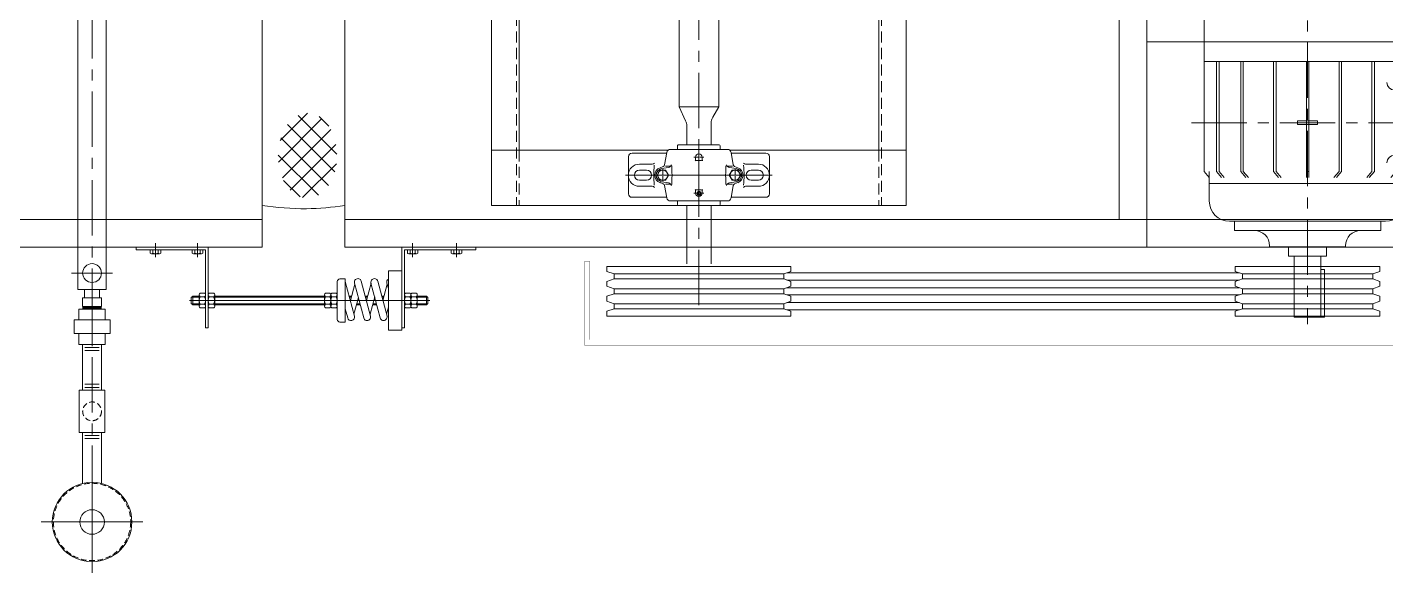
# Model space of a CAD drawing. Extents: x 38 to 18273, y -670 to 12274.
# Drawn here: x 4482 to 6938, y 5247 to 6234 of the extents above; entities that cross this region are included whole.
import ezdxf

# ---------------------------------------------------------------- set-up
doc = ezdxf.new("R2010")
doc.units = 0
doc.header["$LTSCALE"] = 80
doc.header["$MEASUREMENT"] = 0
for name, pattern in [('CEN', [26, 20, -2, 2, -2]), ('CENTER', [2, 1.25, -0.25, 0.25, -0.25]), ('CENTER2', [1.125, 0.75, -0.125, 0.125, -0.125]), ('CX2', [8.2, 0.2, -1, 6, -1]), ('HIDDEN', [0.375, 0.25, -0.125]), ('HIDDEN2', [0.1875, 0.125, -0.0625]), ('PHANTOM', [5, 2.5, -0.5, 0.5, -0.5, 0.5, -0.5])]:
    doc.linetypes.add(name, pattern=pattern)
doc.layers.get('0').update_dxf_attribs({"linetype": 'CONTINUOUS', "lineweight": 18})
for name, color, linetype, lineweight in [('1', 1, 'CONTINUOUS', 18), ('3', 2, 'CONTINUOUS', 18), ('4', 4, 'PHANTOM', 18), ('6', 3, 'CX2', 18), ('ACT', 7, 'CONTINUOUS', 18), ('CEN', 1, 'CEN', 18), ('DIM', 4, 'CONTINUOUS', 18), ('LIN', 2, 'CONTINUOUS', 18), ('NACHI', 16, 'CONTINUOUS', 18)]:
    doc.layers.add(name, color=color, linetype=linetype, lineweight=lineweight)

# ---------------------------------------------------------------- blocks, each defined once
blk = doc.blocks.new('HTR(FRONT)')
at = {"layer": 'CEN', "lineweight": 15}
for p, q in [((518, 106.6), (83.3, 106.6)), ((35.1, 3.1), (35.1, 28.3)), ((114.4, 3.1), (114.4, 28.3)), ((503.4, 3.1), (503.4, 28.3)), ((579.3, 3.1), (579.3, 28.3))]:
    blk.add_line(p, q, dxfattribs=at)
at = {"layer": 'DIM', "lineweight": 15}
for p, q in [((106, 112.8), (88, 112.8)), ((106, 100.4), (88, 100.4)), ((169.9, 100.4), (166.6, 100.4)), ((186.6, 112.8), (179.7, 112.8)), ((183.3, 100.4), (183, 100.4)), ((199.7, 100.4), (196.4, 100.4)), ((215.6, 112.8), (209.5, 112.8)), ((228.7, 100.4), (225.4, 100.4)), ((472.4, 112.8), (273.8, 112.8)), ((472.4, 100.4), (273.8, 100.4)), ((500.3, 112.8), (513.7, 112.8)), ((500.3, 100.4), (513.7, 100.4))]:
    blk.add_line(p, q, dxfattribs=at)
at = {"layer": 'LIN', "lineweight": 15}
for p, q in [((129.1, 156.3), (133.9, 156.3)), ((129.1, 15), (129.1, 156.3)), ((158.3, 160.2), (133.9, 160.2)), ((133.9, 10.2), (133.9, 160.2)), ((158.3, 53), (158.3, 160.2)), ((488.8, 156.3), (483.9, 156.3)), ((483.9, 10.2), (483.9, 156.3)), ((488.8, 15), (488.8, 156.3)), ((158.3, 118.4), (161.7, 131.1)), ((177.5, 71.8), (160.6, 134.8)), ((189.8, 75.1), (172.9, 138.1)), ((183.1, 99.9), (191.5, 131.1)), ((207.3, 71.8), (190.5, 134.8)), ((219.6, 75.1), (202.7, 138.1)), ((212.5, 101.3), (220.5, 131.1)), ((236.2, 72.5), (219.5, 134.8)), ((236.2, 121.4), (231.7, 138.1)), ((236.2, 67.6), (236.2, 145.6)), ((245.9, 145.6), (236.2, 145.6)), ((250.8, 72.5), (250.8, 140.7)), ((87, 111.8), (89.6, 114.4)), ((87, 101.4), (87, 111.8)), ((87, 101.4), (89.6, 98.8)), ((106, 114.4), (89.6, 114.4)), ((89.6, 98.8), (89.6, 114.4)), ((106, 98.8), (89.6, 98.8)), ((106, 96.5), (106, 116.7)), ((107.8, 120.1), (115.8, 120.1)), ((107.8, 113.3), (115.8, 113.3)), ((107.8, 99.9), (115.8, 99.9)), ((117.5, 96.5), (117.5, 116.7)), ((119.3, 120.1), (127.3, 120.1)), ((119.3, 113.3), (127.3, 113.3)), ((119.3, 99.9), (127.3, 99.9)), ((160.4, 77.3), (168.2, 106.6)), ((170.3, 98.8), (166.1, 98.8)), ((187, 114.4), (179.2, 114.4)), ((189.7, 75.5), (198, 106.6)), ((200.1, 98.8), (195.9, 98.8)), ((216, 114.4), (209, 114.4)), ((219.1, 76.9), (227.1, 106.6)), ((229.1, 98.8), (225, 98.8)), ((252.6, 120.1), (260.6, 120.1)), ((252.6, 113.3), (260.6, 113.3)), ((252.6, 99.9), (260.6, 99.9)), ((262.3, 96.5), (262.3, 116.7)), ((264.1, 120.1), (272.1, 120.1)), ((264.1, 113.3), (272.1, 113.3)), ((264.1, 99.9), (272.1, 99.9)), ((273.8, 96.5), (273.8, 116.7)), ((472.4, 114.4), (273.8, 114.4)), ((472.4, 98.8), (273.8, 98.8)), ((472.4, 96.5), (472.4, 116.7)), ((474.2, 120.1), (482.2, 120.1)), ((474.2, 113.3), (482.2, 113.3)), ((474.2, 99.9), (482.2, 99.9)), ((498.5, 120.1), (490.6, 120.1)), ((498.5, 113.3), (490.6, 113.3)), ((498.5, 99.9), (490.6, 99.9)), ((500.3, 96.5), (500.3, 116.7)), ((500.3, 114.4), (512, 114.4)), ((500.3, 98.8), (512, 98.8)), ((512, 98.8), (512, 114.4)), ((514.6, 111.8), (512, 114.4)), ((514.6, 101.4), (512, 98.8)), ((514.6, 101.4), (514.6, 111.8)), ((107.8, 93.1), (115.8, 93.1)), ((119.3, 93.1), (127.3, 93.1)), ((161, 75.1), (158.3, 85.2)), ((252.6, 93.1), (260.6, 93.1)), ((264.1, 93.1), (272.1, 93.1)), ((474.2, 93.1), (482.2, 93.1)), ((498.5, 93.1), (490.6, 93.1)), ((158.3, 53), (133.9, 53)), ((245.9, 67.6), (236.2, 67.6)), ((0, 15), (129.1, 15)), ((0, 10.2), (0, 15)), ((0, 10.2), (133.9, 10.2)), ((25.5, 21.2), (25.5, 15)), ((27.9, 22), (42.2, 22)), ((30.3, 21.2), (30.3, 15)), ((39.8, 21.2), (39.8, 15)), ((44.6, 21.2), (44.6, 15)), ((104.9, 21.2), (104.9, 15)), ((107.3, 22), (121.6, 22)), ((109.7, 21.2), (109.7, 15)), ((119.2, 21.2), (119.2, 15)), ((124, 21.2), (124, 15)), ((614.4, 10.2), (483.9, 10.2)), ((614.4, 15), (488.8, 15)), ((493.9, 21.2), (493.9, 15)), ((510.6, 22), (496.2, 22)), ((498.6, 21.2), (498.6, 15)), ((508.2, 21.2), (508.2, 15)), ((513, 21.2), (513, 15)), ((569.8, 21.2), (569.8, 15)), ((586.5, 22), (572.2, 22)), ((574.5, 21.2), (574.5, 15)), ((584.1, 21.2), (584.1, 15)), ((588.9, 21.2), (588.9, 15)), ((614.4, 10.2), (614.4, 15))]:
    blk.add_line(p, q, dxfattribs=at)
at = {"layer": 'LIN', "lineweight": 15, "extrusion": (0, 0, -1)}
for centre, major_axis, ratio, start_param, end_param in [((166.8, 136.5), (3.26, 5.66), 0.940173, 3.959121, 7.100714), ((196.6, 136.5), (3.26, 5.66), 0.940173, 3.959121, 7.100714), ((225.6, 136.5), (3.28, 5.65), 0.939855, 3.955239, 7.096831), ((245.9, 140.7), (3.44, 3.44), 1, -0.785398, 0.785398), ((119.8, 106.6), (-9.72, 9.72), 1, 4.984733, 6.010841), ((110.1, 116.7), (2.9, 2.9), 1, 2.960705, 4.893277), ((110.1, 96.5), (2.9, 2.9), 1, 2.960705, 4.893277), ((113.4, 116.7), (2.9, 2.9), 1, -0.180888, 1.751684), ((103.8, 106.6), (-9.72, 9.72), 1, 1.843141, 2.869248), ((113.4, 96.5), (2.9, 2.9), 1, -0.180888, 1.751684), ((131.3, 106.6), (-9.72, 9.72), 1, 4.984733, 6.010841), ((121.6, 116.7), (-2.9, 2.9), 1, 4.531501, 6.464073), ((121.6, 96.5), (-2.9, 2.9), 1, 4.531501, 6.464073), ((125, 116.7), (2.9, 2.9), 1, -0.180888, 1.751684), ((115.3, 106.6), (-9.72, 9.72), 1, 1.843141, 2.869248), ((125, 96.5), (2.9, 2.9), 1, -0.180888, 1.751684), ((264.6, 106.6), (-9.72, 9.72), 1, 4.984733, 6.010841), ((254.9, 116.7), (-2.9, 2.9), 1, 4.531501, 6.464073), ((254.9, 96.5), (-2.9, 2.9), 1, 4.531501, 6.464073), ((258.2, 116.7), (2.9, 2.9), 1, -0.180888, 1.751684), ((248.6, 106.6), (-9.72, 9.72), 1, 1.843141, 2.869248), ((258.2, 96.5), (-2.9, 2.9), 1, 1.389909, 3.32248), ((276.1, 106.6), (-9.72, 9.72), 1, 4.984733, 6.010841), ((266.4, 116.7), (2.9, 2.9), 1, 2.960705, 4.893277), ((266.4, 96.5), (2.9, 2.9), 1, 2.960705, 4.893277), ((269.7, 116.7), (-2.9, 2.9), 1, 1.389909, 3.32248), ((260.1, 106.6), (-9.72, 9.72), 1, 1.843141, 2.869248), ((269.7, 96.5), (-2.9, 2.9), 1, 1.389909, 3.32248), ((486.2, 106.6), (9.72, 9.72), 1, 3.413937, 4.440045), ((476.5, 116.7), (-2.9, 2.9), 1, 4.531501, 6.464073), ((476.5, 96.5), (-2.9, 2.9), 1, 4.531501, 6.464073), ((479.8, 116.7), (-2.9, 2.9), 1, 1.389909, 3.32248), ((470.2, 106.6), (9.72, 9.72), 1, 0.272344, 1.298452), ((479.8, 96.5), (2.9, 2.9), 1, -0.180888, 1.751684), ((502.5, 106.6), (9.72, 9.72), 1, 3.413937, 4.440045), ((492.9, 116.7), (2.9, 2.9), 1, 2.960705, 4.893277), ((492.9, 96.5), (2.9, 2.9), 1, 2.960705, 4.893277), ((496.2, 116.7), (-2.9, 2.9), 1, 1.389909, 3.32248), ((486.6, 106.6), (9.72, 9.72), 1, 0.272344, 1.298452), ((496.2, 96.5), (2.9, 2.9), 1, -0.180888, 1.751684), ((154.9, 73.4), (-4.48, 4.48), 1, 2.094395, 3.35719), ((183.7, 73.4), (3.28, 5.65), 0.939855, 0.813646, 3.955239), ((213.5, 73.4), (3.26, 5.66), 0.940173, 0.817528, 3.959121), ((245.9, 72.5), (-3.44, 3.44), 1, 2.356194, 3.926991), ((27.9, 18.4), (-2.59, 2.59), 1, 0.074986, 1.49581), ((35.1, 8.7), (9.42, 9.42), 1, -1.15217, -0.418626), ((42.2, 18.4), (-2.59, 2.59), 1, 0.074986, 1.49581), ((107.3, 18.4), (-2.59, 2.59), 1, 0.074986, 1.49581), ((114.4, 8.7), (9.42, 9.42), 1, -1.15217, -0.418626), ((121.6, 18.4), (-2.59, 2.59), 1, 0.074986, 1.49581), ((496.2, 18.4), (-2.59, 2.59), 1, 0.074986, 1.49581), ((503.4, 8.7), (9.42, 9.42), 1, -1.15217, -0.418626), ((510.6, 18.4), (-2.59, 2.59), 1, 0.074986, 1.49581), ((572.2, 18.4), (-2.59, 2.59), 1, 0.074986, 1.49581), ((579.3, 8.7), (9.42, 9.42), 1, -1.15217, -0.418626), ((586.5, 18.4), (-2.59, 2.59), 1, 0.074986, 1.49581)]:
    blk.add_ellipse(centre, major_axis=major_axis, ratio=ratio, start_param=start_param, end_param=end_param, dxfattribs=at)
blk = doc.blocks.new('22211T')
at = {"color": 0, "linetype": 'Continuous'}
for p, q in [((12418.3, 6028.2), (12414.3, 6005.6)), ((12528.1, 6033.7), (12424.8, 6033.7)), ((12437.8, 6040), (12437.8, 6033.7)), ((12512.9, 6042.1), (12439.9, 6042.1)), ((12515, 6033.7), (12515, 6040)), ((12538.5, 6005.6), (12534.5, 6028.2)), ((12411.9, 6002.7), (12406.1, 6000.6)), ((12425.5, 6003.5), (12415.9, 6003.5)), ((12481.2, 6013.7), (12471.6, 6013.7)), ((12527.3, 6003.5), (12537, 6003.5)), ((12546.7, 6000.6), (12540.9, 6002.7)), ((12406.1, 5973.6), (12411.9, 5971.5)), ((12425.5, 5970.7), (12415.9, 5970.7)), ((12527.3, 5970.7), (12537, 5970.7)), ((12540.9, 5971.5), (12546.7, 5973.6)), ((12414.3, 5968.6), (12418.3, 5946)), ((12481.2, 5960.5), (12471.6, 5960.5)), ((12534.5, 5946), (12538.5, 5968.6)), ((12424.8, 5940.6), (12528.1, 5940.6)), ((12437.8, 5934.2), (12437.8, 5940.6)), ((12512.9, 5932.1), (12439.9, 5932.1)), ((12515, 5940.6), (12515, 5934.2))]:
    blk.add_line(p, q, dxfattribs=at)
at = {"color": 1, "linetype": 'CENTER2'}
blk.add_line((12345.3, 5987.1), (12607.6, 5987.1), dxfattribs=at)
at = {"color": 0, "linetype": 'Continuous'}
for points in [[(12418.1, 5947.1), (12355.5, 5947.1, -0.414214), (12348.9, 5953.7), (12348.9, 6020.6, -0.414214), (12355.5, 6027.1), (12418.1, 6027.1)], [(12483, 6013.1, -0.236068), (12482.4, 6014.3), (12482.4, 6019.7, 1), (12470.4, 6019.7), (12470.4, 6014.3, -0.236068), (12469.8, 6013.1)], [(12534.7, 5947.1), (12597.4, 5947.1, 0.414214), (12603.9, 5953.7), (12603.9, 6020.6, 0.414214), (12597.4, 6027.1), (12534.7, 6027.1)], [(12395.9, 5965.1, 0.236068), (12391.9, 5967.1), (12368.9, 5967.1, -1), (12368.9, 6007.1), (12391.9, 6007.1, 0.236068), (12395.9, 6009.1)], [(12426.8, 5968.5, 0.267949), (12421.3, 5973.1), (12409, 5975.3, -0.8391), (12409, 5998.9), (12421.3, 6001.1, 0.267949), (12426.8, 6005.7)], [(12427.5, 5970.4), (12427.5, 5983.8, 0.333333), (12427.5, 5990.4), (12427.5, 6003.8)], [(12525.4, 6003.8), (12525.4, 5990.4, 0.333333), (12525.4, 5983.8), (12525.4, 5970.4)], [(12526.1, 6005.7, 0.267949), (12531.6, 6001.1), (12543.9, 5998.9, -0.8391), (12543.9, 5975.3), (12531.6, 5973.1, 0.267949), (12526.1, 5968.5)], [(12556.9, 6009.1, 0.236068), (12560.9, 6007.1), (12583.9, 6007.1, -1), (12583.9, 5967.1), (12560.9, 5967.1, 0.236068), (12556.9, 5965.1)], [(12483, 5961.1, 0.236068), (12482.4, 5959.9), (12482.4, 5954.5, -1), (12470.4, 5954.5), (12470.4, 5959.9, 0.236068), (12469.8, 5961.1)]]:
    blk.add_lwpolyline(points, format="xyb", dxfattribs=at)
for points in [[(12381.9, 5996.1), (12368.9, 5996.1, 1), (12368.9, 5978.1), (12381.9, 5978.1, 1)], [(12583.9, 5996.1), (12570.9, 5996.1, 1), (12570.9, 5978.1), (12583.9, 5978.1, 1)]]:
    blk.add_lwpolyline(points, format="xyb", close=True, dxfattribs=at)
for points in [[(12416.3, 5996.1), (12405.9, 5996.1), (12400.7, 5987.1), (12405.9, 5978.1), (12416.3, 5978.1), (12421.5, 5987.1)], [(12547, 5996.1), (12536.6, 5996.1), (12531.4, 5987.1), (12536.6, 5978.1), (12547, 5978.1), (12552.2, 5987.1)]]:
    blk.add_lwpolyline(points, close=True, dxfattribs=at)
for centre, radius in [((12476.4, 6019.7), 3.6), ((12476.4, 6019.7), 2.4), ((12411.1, 5987.1), 9), ((12541.8, 5987.1), 9)]:
    blk.add_circle(centre, radius, dxfattribs=at)
for centre, radius, start, end in [((12424.8, 6027.1), 6.55, 90, 170), ((12439.9, 6040), 2.11, 90, 180), ((12512.9, 6040), 2.11, 0, 90), ((12528.1, 6027.1), 6.55, 10, 90), ((12559.7, 5987.1), 164.9, 173.7333, 186.2667), ((12411.1, 5987.1), 14.4, 110, 250), ((12410.6, 6006.3), 3.75, 290, 350), ((12542.2, 6006.3), 3.75, 190, 250), ((12541.8, 5987.1), 14.4, 290, 70), ((12393.2, 5987.1), 164.9, 353.7333, 6.2667), ((12410.6, 5967.9), 3.75, 10, 70), ((12542.2, 5967.9), 3.75, 110, 170), ((12424.8, 5947.1), 6.55, 190, 270), ((12528.1, 5947.1), 6.55, 270, 350), ((12439.9, 5934.2), 2.11, 180, 270), ((12512.9, 5934.2), 2.11, 270, 0)]:
    blk.add_arc(centre, radius, start, end, dxfattribs=at)
at = {"layer": 'NACHI', "color": 1}
for p, q in [((12476.4, 6045.4), (12476.4, 6021.2)), ((12467.4, 6019.7), (12474.9, 6019.7)), ((12476, 6019.7), (12476.8, 6019.7)), ((12476.4, 6020), (12476.4, 6019.3)), ((12477.9, 6019.7), (12485.4, 6019.7)), ((12411.1, 5997.9), (12411.1, 5988.6)), ((12476.4, 6018.2), (12476.4, 5992.1)), ((12541.8, 5997.9), (12541.8, 5988.6)), ((12343.9, 5987.1), (12366.4, 5987.1)), ((12370.2, 5987.1), (12380.7, 5987.1)), ((12384.4, 5987.1), (12471.4, 5987.1)), ((12411.1, 5987.5), (12411.1, 5986.7)), ((12411.1, 5985.6), (12411.1, 5976.3)), ((12475.2, 5987.1), (12477.7, 5987.1)), ((12476.4, 5988.4), (12476.4, 5985.9)), ((12476.4, 5982.1), (12476.4, 5956)), ((12481.4, 5987.1), (12568.4, 5987.1)), ((12541.8, 5987.5), (12541.8, 5986.7)), ((12541.8, 5985.6), (12541.8, 5976.3)), ((12572.2, 5987.1), (12582.7, 5987.1)), ((12586.4, 5987.1), (12608.9, 5987.1)), ((12467.4, 5954.5), (12474.9, 5954.5)), ((12476, 5954.5), (12476.8, 5954.5)), ((12476.4, 5954.9), (12476.4, 5954.2)), ((12476.4, 5953), (12476.4, 5928.8)), ((12477.9, 5954.5), (12485.4, 5954.5))]:
    blk.add_line(p, q, dxfattribs=at)
blk = doc.blocks.new('22-1')
for p, q in [((-113.3, 639.5), (-93.2, 639.5)), ((-84, 657.9), (0, 657.9)), ((-84, 648.7), (-84, 657.9)), ((84, 657.9), (0, 657.9)), ((84, 648.7), (84, 657.9)), ((113.3, 639.5), (93.2, 639.5)), ((-187, 423.6), (-187, 565.8)), ((187, 275.9), (187, 565.8)), ((0, 475.1), (-187, 475.1)), ((-164.7, 423.6), (-164.7, 475.1)), ((-160.1, 423.6), (-160.1, 475.1)), ((-120.8, 275.9), (-120.8, 475.1)), ((-116.2, 275.9), (-116.2, 475.1)), ((-61.5, 275.9), (-61.5, 475.1)), ((-56.9, 275.9), (-56.9, 475.1)), ((-2.4, 265.4), (-2.4, 475.1)), ((0, 475.1), (187, 475.1)), ((2.2, 265.4), (2.2, 475.1)), ((56.9, 275.9), (56.9, 475.1)), ((61.5, 275.9), (61.5, 475.1)), ((116.2, 275.9), (116.2, 475.1)), ((120.8, 275.9), (120.8, 475.1)), ((160.1, 275.9), (160.1, 475.1)), ((164.7, 275.9), (164.7, 475.1)), ((-307.2, 446.1), (-307.2, 282.8)), ((-307.2, 446.1), (-252.8, 446.1)), ((-252.8, 446.1), (-252.8, 282.8)), ((-327, 302.5), (-327, 426.3)), ((-233, 302.5), (-233, 426.3)), ((-233, 423.6), (-156.7, 423.6)), ((-18.1, 361.2), (-18.1, 367.7)), ((-18.1, 367.7), (18.1, 367.7)), ((-18.1, 361.2), (18.1, 361.2)), ((18.1, 361.2), (18.1, 367.7)), ((-233, 305.3), (-156.7, 305.3)), ((-187, 275.9), (-187, 305.3)), ((-164.7, 275.9), (-164.7, 305.3)), ((-160.1, 275.9), (-160.1, 305.3)), ((-307.2, 282.8), (-252.8, 282.8)), ((-187, 275.9), (-177.8, 265.4)), ((-177.8, 222.9), (-177.8, 276.4)), ((-164.7, 275.9), (-155.5, 265.4)), ((-160.1, 275.9), (-150.8, 265.4)), ((-120.8, 275.9), (-111.6, 265.4)), ((-116.2, 275.9), (-107, 265.4)), ((-61.5, 275.9), (-52.3, 265.4)), ((-56.9, 275.9), (-47.7, 265.4)), ((2.2, 275.9), (-2.4, 275.9)), ((56.9, 275.9), (47.7, 265.4)), ((61.5, 275.9), (52.3, 265.4)), ((116.2, 275.9), (107, 265.4)), ((120.8, 275.9), (111.6, 265.4)), ((160.1, 275.9), (150.8, 265.4)), ((164.7, 275.9), (155.5, 265.4)), ((177.8, 222.9), (177.8, 276.4)), ((187, 275.9), (177.8, 265.4)), ((0, 254.6), (-177.8, 254.6)), ((0, 254.6), (177.8, 254.6)), ((-140.9, 186.1), (0, 186.1)), ((-132.2, 169.6), (-132.2, 186.1)), ((140.9, 186.1), (0, 186.1)), ((132.2, 169.6), (132.2, 186.1)), ((-132.2, 169.6), (0, 169.6)), ((132.2, 169.6), (0, 169.6)), ((-68.6, 141.9), (-68.6, 140.1)), ((-68.6, 140.1), (0, 140.1)), ((-34.4, 140.1), (-34.4, 122.9)), ((-34.4, 122.9), (0, 122.9)), ((-24, 12.9), (-24, 122.9)), ((68.6, 140.1), (0, 140.1)), ((34.4, 122.9), (0, 122.9)), ((24, 12.9), (24, 122.9)), ((34.4, 140.1), (34.4, 122.9)), ((68.6, 141.9), (68.6, 140.1)), ((-24, 98.8), (-30.4, 98.8)), ((-30.4, 12.9), (-30.4, 98.8)), ((24, 12.9), (-30.4, 12.9))]:
    blk.add_line(p, q)
for centre, radius, start, end in [((-113.3, 565.8), 73.7, 90, 180), ((-93.2, 648.7), 9.21, 270, 0), ((93.2, 648.7), 9.21, 180, 270), ((113.3, 565.8), 73.7, 0, 90), ((-307.2, 426.3), 19.8, 90, 180), ((-252.8, 426.3), 19.8, 0, 90), ((-156.7, 436.8), 13.2, 270, 0), ((-307.2, 302.5), 19.8, 180, 270), ((-252.8, 302.5), 19.8, 270, 0), ((-156.7, 292.1), 13.2, 0, 90), ((-140.9, 222.9), 36.8, 180, 270), ((140.9, 222.9), 36.8, 270, 0), ((-96.2, 141.9), 27.6, 0, 90), ((96.2, 141.9), 27.6, 90, 180)]:
    blk.add_arc(centre, radius, start, end)
at = {"layer": '3', "linetype": 'CENTER'}
for p, q in [((0, 669.4), (0, 0)), ((210, 364.4), (-349.6, 364.4))]:
    blk.add_line(p, q, dxfattribs=at)

msp = doc.modelspace()

# ---------------------------------------------------------------- hatches: boundary and pattern name
at = {"layer": 'ACT', "linetype": 'Continuous'}
h = msp.add_hatch(dxfattribs=at)
h.set_pattern_fill('ANSI37', color=256, scale=8, angle=-90, style=0)
h.set_pattern_definition([(45, (1691.207, 410.16), (17.96051, -17.96051), []), (315, (1691.207, 410.16), (-17.96051, -17.96051), [])])
edge = h.paths.add_edge_path()
edge.add_ellipse((4988.6, 6001.4), major_axis=(0, -76.9), ratio=0.691358, start_angle=0, end_angle=360, ccw=False)

# ---------------------------------------------------------------- linework, layer by layer
at = {"color": 1, "linetype": 'CENTER'}
for p, q in [((4598.9, 5377.3), (4598.9, 7930.6)), ((5696.2, 5731), (5696.2, 7485.3)), ((5793, 5966.1), (5579.1, 5966.1))]:
    msp.add_line(p, q, dxfattribs=at)
for p, q in [((4573.4, 5759.2), (4573.4, 7880.6)), ((4624.4, 5759.2), (4624.4, 7880.6)), ((5321.2, 6586.1), (5321.2, 5911.1)), ((5371.2, 6586.1), (5371.2, 6011.1)), ((5660.4, 6089.8), (5660.4, 6586.1)), ((5731.9, 6089.8), (5731.9, 6556.1)), ((6021.2, 6556.1), (6021.2, 6011.1)), ((6071.2, 6556.1), (6071.2, 5911.1)), ((5731.9, 6089.8), (5660.4, 6089.8)), ((5672.1, 6064.5), (5660.4, 6089.8)), ((5731.9, 6089.8), (5721.1, 6071.1)), ((5674.2, 6021.1), (5674.2, 6055.2)), ((5718.2, 6021.1), (5718.2, 6060.1)), ((5321.2, 6011.1), (5640.3, 6011.1)), ((5752, 6011.1), (6071.2, 6011.1)), ((5321.2, 5911.1), (5674.2, 5911.1)), ((5674.2, 5806.1), (5674.2, 5911.1)), ((5718.2, 5911.1), (6071.2, 5911.1)), ((5718.2, 5806.1), (5718.2, 5911.1)), ((5862.5, 5801), (5529.8, 5801)), ((6665.9, 5801), (6927.4, 5801)), ((5529.8, 5792.1), (5542.7, 5787.6)), ((5529.8, 5774.1), (5542.7, 5778.5)), ((5542.7, 5787.6), (5849.6, 5787.6)), ((5542.7, 5787.6), (5542.7, 5778.5)), ((5542.7, 5778.5), (5849.6, 5778.5)), ((5862.5, 5792.1), (5849.6, 5787.6)), ((5849.6, 5787.6), (5849.6, 5778.5)), ((5862.5, 5774.1), (5849.6, 5778.5)), ((6665.9, 5792.1), (6678.8, 5787.6)), ((6665.9, 5774.1), (6678.8, 5778.5)), ((6678.8, 5787.6), (6678.8, 5778.5)), ((6914.5, 5787.6), (6678.8, 5787.6)), ((6914.5, 5778.5), (6678.8, 5778.5)), ((6927.4, 5792.1), (6914.5, 5787.6)), ((6914.5, 5787.6), (6914.5, 5778.5)), ((6927.4, 5774.1), (6914.5, 5778.5)), ((4585.3, 5744.2), (4585.3, 5759.2)), ((4612.5, 5744.2), (4612.5, 5759.2)), ((5529.8, 5765.2), (5542.7, 5760.7)), ((5529.8, 5747.2), (5542.7, 5751.6)), ((5542.7, 5760.7), (5849.6, 5760.7)), ((5542.7, 5751.6), (5542.7, 5760.7)), ((5542.7, 5751.6), (5849.6, 5751.6)), ((5862.5, 5765.2), (5849.6, 5760.7)), ((5849.6, 5751.6), (5849.6, 5760.7)), ((5862.5, 5747.2), (5849.6, 5751.6)), ((6665.9, 5765.2), (6678.8, 5760.7)), ((6665.9, 5747.2), (6678.8, 5751.6)), ((6678.8, 5751.6), (6678.8, 5760.7)), ((6914.5, 5760.7), (6678.8, 5760.7)), ((6914.5, 5751.6), (6678.8, 5751.6)), ((6927.4, 5765.2), (6914.5, 5760.7)), ((6914.5, 5751.6), (6914.5, 5760.7)), ((6927.4, 5747.2), (6914.5, 5751.6)), ((4574.9, 5724.2), (4598.9, 5724.2)), ((4574.9, 5704.7), (4574.9, 5724.2)), ((4615.9, 5744.2), (4581.9, 5744.2)), ((4581.9, 5744.2), (4581.9, 5728.7)), ((4615.9, 5728.7), (4581.9, 5728.7)), ((4582.8, 5728.2), (4581.9, 5728.7)), ((4582.8, 5728.2), (4581.9, 5727.7)), ((4581.9, 5727.7), (4615.9, 5727.7)), ((4582.8, 5727.2), (4581.9, 5727.7)), ((4582.8, 5727.2), (4581.9, 5726.7)), ((4581.9, 5726.7), (4615.9, 5726.7)), ((4582.8, 5726.2), (4581.9, 5726.7)), ((4582.8, 5726.2), (4581.9, 5725.7)), ((4581.9, 5725.7), (4615.9, 5725.7)), ((4582.8, 5725.2), (4581.9, 5725.7)), ((4582.8, 5725.2), (4581.9, 5724.7)), ((4581.9, 5724.7), (4615.9, 5724.7)), ((4582.8, 5724.2), (4581.9, 5724.7)), ((4615, 5728.2), (4582.8, 5728.2)), ((4615, 5727.2), (4582.8, 5727.2)), ((4615, 5726.2), (4582.8, 5726.2)), ((4615, 5725.2), (4582.8, 5725.2)), ((4598.9, 5704.7), (4598.9, 5724.2)), ((4598.9, 5724.2), (4622.9, 5724.2)), ((4615, 5728.2), (4615.9, 5728.7)), ((4615, 5728.2), (4615.9, 5727.7)), ((4615, 5727.2), (4615.9, 5727.7)), ((4615, 5727.2), (4615.9, 5726.7)), ((4615, 5726.2), (4615.9, 5726.7)), ((4615, 5726.2), (4615.9, 5725.7)), ((4615, 5725.2), (4615.9, 5725.7)), ((4615, 5725.2), (4615.9, 5724.7)), ((4615, 5724.2), (4615.9, 5724.7)), ((4615.9, 5744.2), (4615.9, 5728.7)), ((4622.9, 5704.7), (4622.9, 5724.2)), ((5529.8, 5738.2), (5542.7, 5733.8)), ((5529.8, 5720.2), (5542.7, 5724.7)), ((5542.7, 5733.8), (5849.6, 5733.8)), ((5542.7, 5724.7), (5542.7, 5733.8)), ((5542.7, 5724.7), (5849.6, 5724.7)), ((5862.5, 5738.2), (5849.6, 5733.8)), ((5849.6, 5724.7), (5849.6, 5733.8)), ((5862.5, 5720.2), (5849.6, 5724.7)), ((6665.9, 5738.2), (6678.8, 5733.8)), ((6665.9, 5720.2), (6678.8, 5724.7)), ((6678.8, 5724.7), (6678.8, 5733.8)), ((6914.5, 5733.8), (6678.8, 5733.8)), ((6914.5, 5724.7), (6678.8, 5724.7)), ((6927.4, 5738.2), (6914.5, 5733.8)), ((6914.5, 5724.7), (6914.5, 5733.8)), ((6927.4, 5720.2), (6914.5, 5724.7)), ((4598.9, 5704.7), (4566.4, 5704.7)), ((4566.4, 5704.7), (4566.4, 5679.7)), ((4631.4, 5704.7), (4598.9, 5704.7)), ((4598.9, 5679.7), (4598.9, 5704.7)), ((4631.4, 5679.7), (4631.4, 5704.7)), ((5862.5, 5711.3), (5529.8, 5711.3)), ((6665.9, 5711.3), (6927.4, 5711.3)), ((4566.4, 5679.7), (4598.9, 5679.7)), ((4574.9, 5679.7), (4574.9, 5660.2)), ((4598.9, 5679.7), (4598.9, 5660.2)), ((4598.9, 5679.7), (4631.4, 5679.7)), ((4622.9, 5679.7), (4622.9, 5660.2)), ((4574.9, 5660.2), (4598.9, 5660.2)), ((4581.9, 5577.2), (4581.9, 5660.2)), ((4598.9, 5660.2), (4622.9, 5660.2)), ((4615.9, 5577.2), (4615.9, 5660.2)), ((4575.7, 5577.2), (4622.2, 5577.2)), ((4575.7, 5501.2), (4575.7, 5577.2)), ((4622.2, 5501.2), (4622.2, 5577.2)), ((4622.2, 5501.2), (4575.7, 5501.2)), ((4581.9, 5409.1), (4581.9, 5501.2)), ((4615.9, 5409.1), (4615.9, 5501.2))]:
    msp.add_line(p, q)
at = {"color": 3, "linetype": 'HIDDEN'}
for p, q in [((5366.2, 6586.1), (5366.2, 5911.1)), ((6026.2, 6556.1), (6026.2, 5911.1)), ((5371.2, 6011.1), (5371.2, 5911.1)), ((6021.2, 6011.1), (6021.2, 5911.1))]:
    msp.add_line(p, q, dxfattribs=at)
at = {"color": 1, "linetype": 'CENTER2'}
for p, q in [((5696.2, 5908.9), (5696.2, 6023.6)), ((5823.9, 5966.1), (5570.7, 5966.1)), ((5768.4, 5966.1), (5606.3, 5966.1))]:
    msp.add_line(p, q, dxfattribs=at)
at = {"linetype": 'Continuous'}
for p, q in [((6456.2, 5886.1), (6506.2, 5886.1)), ((4573.4, 5759.2), (4624.4, 5759.2))]:
    msp.add_line(p, q, dxfattribs=at)
at = {"linetype": 'CENTER'}
for p, q in [((5529.8, 5792.1), (5529.8, 5801)), ((5529.8, 5792.1), (5529.8, 5801)), ((5862.5, 5792.1), (5862.5, 5801)), ((5862.5, 5792.1), (5862.5, 5801)), ((6665.9, 5792.1), (6665.9, 5801)), ((6665.9, 5792.1), (6665.9, 5801)), ((6927.4, 5792.1), (6927.4, 5801)), ((5529.8, 5765.2), (5529.8, 5774.1)), ((5529.8, 5765.2), (5529.8, 5774.1)), ((5862.5, 5765.2), (5862.5, 5774.1)), ((5862.5, 5765.2), (5862.5, 5774.1)), ((6665.9, 5765.2), (6665.9, 5774.1)), ((6665.9, 5765.2), (6665.9, 5774.1)), ((6927.4, 5765.2), (6927.4, 5774.1)), ((5529.8, 5738.2), (5529.8, 5747.2)), ((5529.8, 5738.2), (5529.8, 5747.2)), ((5862.5, 5738.2), (5862.5, 5747.2)), ((5862.5, 5738.2), (5862.5, 5747.2)), ((6665.9, 5738.2), (6665.9, 5747.2)), ((6665.9, 5738.2), (6665.9, 5747.2)), ((6927.4, 5738.2), (6927.4, 5747.2)), ((5529.8, 5711.3), (5529.8, 5720.2)), ((5529.8, 5711.3), (5529.8, 5720.2)), ((5862.5, 5711.3), (5862.5, 5720.2)), ((5862.5, 5711.3), (5862.5, 5720.2)), ((6665.9, 5711.3), (6665.9, 5720.2)), ((6665.9, 5711.3), (6665.9, 5720.2)), ((6927.4, 5711.3), (6927.4, 5720.2))]:
    msp.add_line(p, q, dxfattribs=at)
at = {"linetype": 'Continuous'}
for points in [[(3006.2, 8086.1), (4906.2, 8086.1), (4906.2, 5886.1), (3006.2, 5886.1)], [(5056.2, 5886.1), (6456.2, 5886.1), (6456.2, 8086.1), (5056.2, 8086.1)]]:
    msp.add_lwpolyline(points, close=True, dxfattribs=at)
for centre, radius in [((4598.9, 5789.2), 17), ((4598.9, 5339.2), 71.9), ((4598.9, 5339.2), 22.2)]:
    msp.add_circle(centre, radius, dxfattribs=at)
at = {"color": 2, "linetype": 'HIDDEN2'}
for centre, radius in [((4598.9, 5539.2), 17), ((4598.9, 5339.2), 69.9)]:
    msp.add_circle(centre, radius, dxfattribs=at)
for centre, start, end in [((5740.2, 6060.1), 150, 180), ((5652.2, 6055.2), 0, 24.8424)]:
    msp.add_arc(centre, 22, start, end)
at = {"layer": '1'}
for p, q in [((4635.9, 5789.2), (4561.9, 5789.2)), ((4598.9, 5247.3), (4598.9, 5431.1)), ((4690.8, 5339.2), (4507, 5339.2))]:
    msp.add_line(p, q, dxfattribs=at)
at = {"layer": '4'}
for p, q in [((4611.9, 5654.7), (4585.9, 5654.7)), ((4611.9, 5649.3), (4585.9, 5649.3)), ((4611.9, 5588.1), (4585.9, 5588.1)), ((4611.9, 5582.6), (4585.9, 5582.6)), ((4611.9, 5495.7), (4585.9, 5495.7)), ((4611.9, 5490.3), (4585.9, 5490.3))]:
    msp.add_line(p, q, dxfattribs=at)
at = {"layer": '6', "linetype": 'Continuous'}
for p, q in [((6673.1, 5789.6), (5855.4, 5789.6)), ((6673.1, 5776.5), (5855.4, 5776.5)), ((6673.1, 5762.7), (5855.4, 5762.7)), ((6673.1, 5749.6), (5855.4, 5749.6)), ((6673.1, 5735.8), (5855.4, 5735.8)), ((6673.1, 5722.7), (5855.4, 5722.7))]:
    msp.add_line(p, q, dxfattribs=at)
at = {"layer": 'ACT', "linetype": 'Continuous'}
for p, q in [((7006.2, 6207.1), (6506.2, 6207.1)), ((6506.2, 5886.1), (7006.2, 5886.1)), ((6506.2, 5836.1), (7056.2, 5836.1))]:
    msp.add_line(p, q, dxfattribs=at)
at = {"layer": 'ACT', "linetype": 'Continuous', "const_width": 0.4}
msp.add_lwpolyline([(5489.1, 5810.2), (5499.1, 5810.2), (5499.1, 5668.7), (6968.4, 5668.7), (6968.4, 5810.2), (6978.4, 5810.2), (6978.4, 5658.7), (5489.1, 5658.7), (5489.1, 5810.2)], dxfattribs=at)
at = {"layer": 'ACT', "linetype": 'Continuous'}
msp.add_spline([(5056.2, 5911.1), (4986.4, 5905.4), (4906.2, 5911.1)], degree=3, dxfattribs=at)
at = {"layer": 'LIN', "linetype": 'Continuous'}
for points in [[(4906.2, 8136.1), (3006.2, 8136.1), (3006.2, 5836.1), (4906.2, 5836.1)], [(5056.2, 5836.1), (6506.2, 5836.1), (6506.2, 8136.1), (5056.2, 8136.1)]]:
    msp.add_lwpolyline(points, close=True, dxfattribs=at)

# ---------------------------------------------------------------- block references
at = {"xscale": -1}
msp.add_blockref('22-1', (6796.7, 5696.6), dxfattribs=at)
at = {"rotation": 180}
msp.add_blockref('22211T', (18172.6, 11953.2), dxfattribs=at)
at = {"layer": 'ACT', "linetype": 'Continuous', "rotation": 180}
msp.add_blockref('HTR(FRONT)', (5293, 5846.2), dxfattribs=at)

doc.saveas('drawing.dxf')
